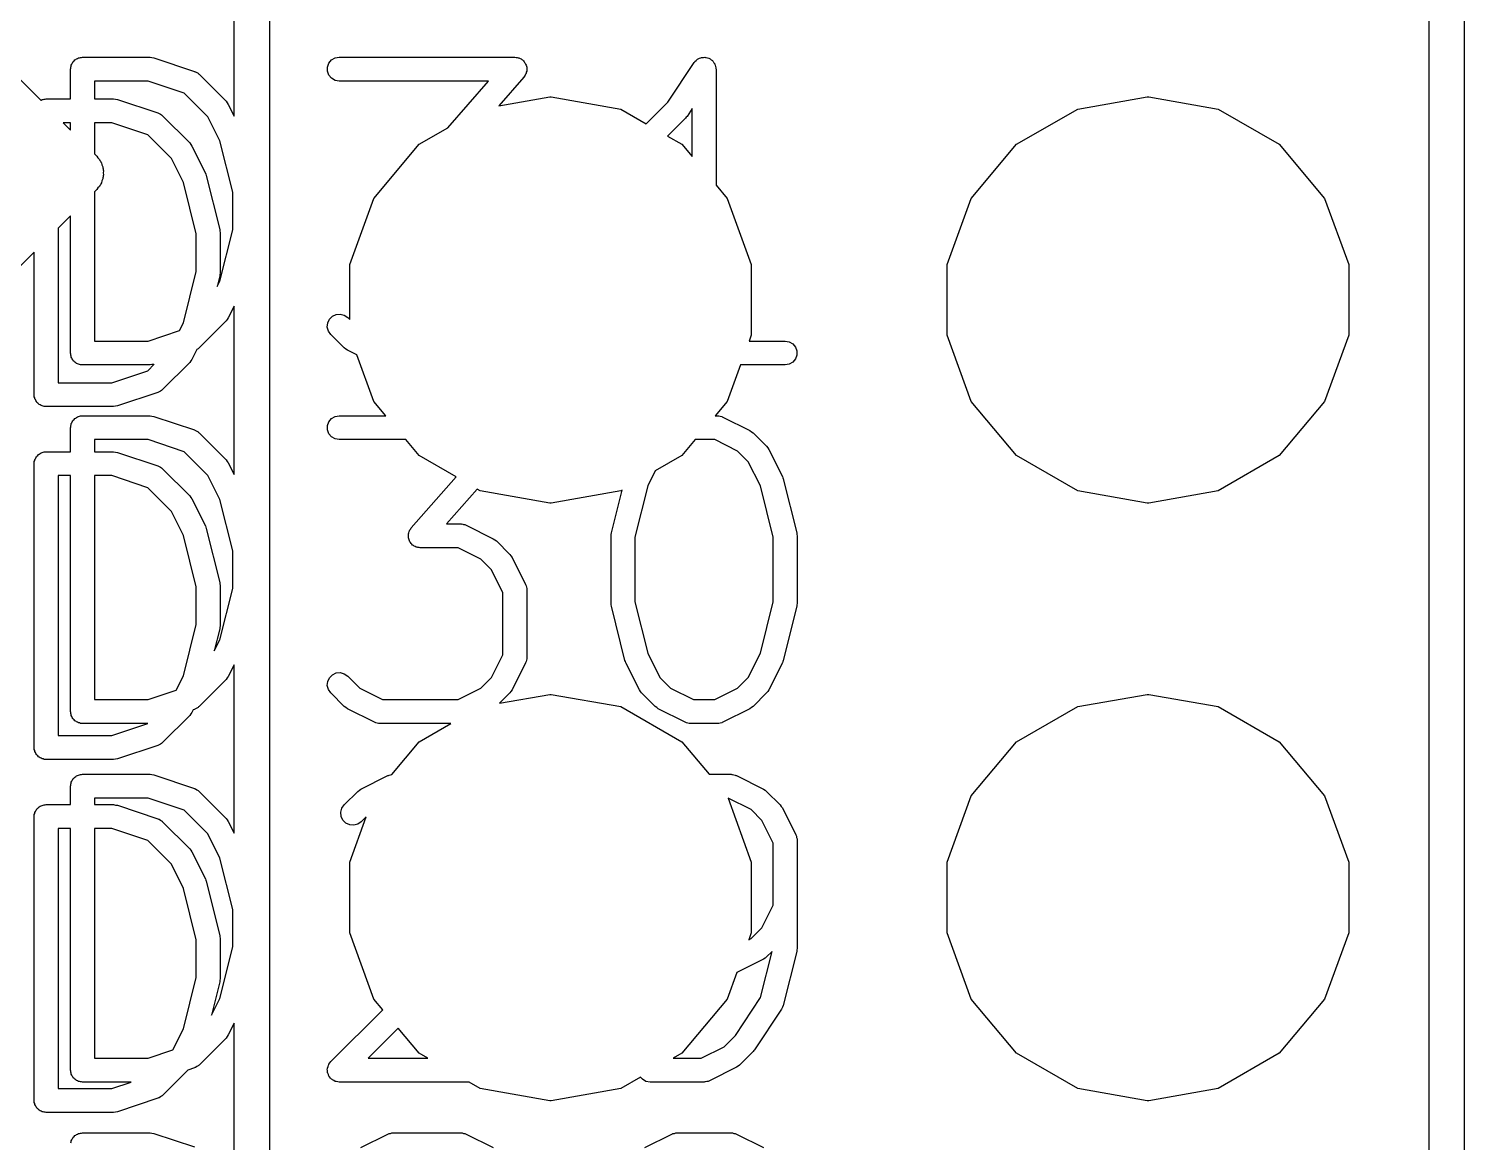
# Model space of a CAD drawing. Extents: x -2.2 to 75.9, y -81.1 to 9.2.
# Drawn here: x 69.78 to 75.89, y -48.12 to -43.39 of the extents above; entities that cross this region are included whole.
import ezdxf

# ---------------------------------------------------------------- set-up
doc = ezdxf.new("R2010")
doc.units = 0
doc.header["$MEASUREMENT"] = 0
doc.layers.add('BLACK', color=7, linetype='CONTINUOUS')

msp = doc.modelspace()

# ---------------------------------------------------------------- linework, layer by layer
at = {"layer": 'Black'}
for p, q in [((75.885, -40.73), (75.885, -61.05)), ((75.735, -60.975), (75.735, -40.805)), ((70.655, -43.7582), (70.655, -43.27)), ((70.805, -43.345), (70.805, -60.975)), ((69.5707, -43.4293), (69.8326, -43.6912)), ((69.9815, -43.5179), (69.9849, -43.5151)), ((69.9849, -43.5151), (69.989, -43.5135)), ((69.989, -43.5135), (69.9929, -43.5113)), ((69.9929, -43.5113), (69.9973, -43.5105)), ((69.9973, -43.5105), (70.0014, -43.509)), ((70.0014, -43.509), (70.0059, -43.509)), ((70.0059, -43.509), (70.0103, -43.5082)), ((70.0103, -43.5082), (70.2975, -43.5082)), ((70.2975, -43.5082), (70.3055, -43.5097)), ((70.3055, -43.5097), (70.3136, -43.5109)), ((70.3136, -43.5109), (70.4859, -43.5683)), ((71.0692, -43.5201), (71.0845, -43.5113)), ((71.0845, -43.5113), (71.1019, -43.5082)), ((71.1019, -43.5082), (71.8487, -43.5082)), ((71.8487, -43.5082), (71.8536, -43.5091)), ((71.8536, -43.5091), (71.8586, -43.5092)), ((71.8586, -43.5092), (71.8623, -43.5106)), ((71.8623, -43.5106), (71.8661, -43.5113)), ((71.8661, -43.5113), (71.8704, -43.5138)), ((71.8704, -43.5138), (71.875, -43.5156)), ((71.875, -43.5156), (71.878, -43.5182)), ((72.6255, -43.5169), (72.6277, -43.5151)), ((72.6277, -43.5151), (72.6334, -43.513)), ((72.6334, -43.513), (72.6388, -43.5103)), ((72.6388, -43.5103), (72.6416, -43.51)), ((72.6416, -43.51), (72.6443, -43.509)), ((72.6443, -43.509), (72.6503, -43.509)), ((72.6503, -43.509), (72.6563, -43.5084)), ((72.6563, -43.5084), (72.6591, -43.509)), ((72.6591, -43.509), (72.6619, -43.509)), ((72.6619, -43.509), (72.6676, -43.5111)), ((72.6676, -43.5111), (72.6735, -43.5125)), ((72.6735, -43.5125), (72.6758, -43.5141)), ((72.6758, -43.5141), (72.6785, -43.5151)), ((72.6785, -43.5151), (72.6831, -43.519)), ((69.9595, -43.559), (69.9602, -43.5547)), ((69.9595, -43.6852), (69.9595, -43.559)), ((69.9602, -43.5502), (69.9618, -43.5461)), ((69.9602, -43.5547), (69.9602, -43.5502)), ((69.9618, -43.5461), (69.9625, -43.5417)), ((69.9625, -43.5417), (69.9647, -43.5378)), ((69.9647, -43.5378), (69.9663, -43.5336)), ((69.9663, -43.5336), (69.9691, -43.5302)), ((69.9691, -43.5302), (69.9713, -43.5264)), ((69.9713, -43.5264), (69.9748, -43.5235)), ((69.9748, -43.5235), (69.9776, -43.5201)), ((69.9776, -43.5201), (69.9815, -43.5179)), ((70.4859, -43.5683), (70.4885, -43.5697)), ((70.4885, -43.5697), (70.4913, -43.5705)), ((70.4913, -43.5705), (70.4962, -43.5739)), ((70.4962, -43.5739), (70.5015, -43.5767)), ((70.5015, -43.5767), (70.5034, -43.5789)), ((71.0518, -43.5502), (71.0579, -43.5336)), ((71.0518, -43.5679), (71.0518, -43.5502)), ((71.0579, -43.5844), (71.0518, -43.5679)), ((71.0579, -43.5336), (71.0692, -43.5201)), ((71.878, -43.5182), (71.8814, -43.5201)), ((71.8814, -43.5201), (71.8846, -43.5239)), ((71.8846, -43.5239), (71.8883, -43.5272)), ((71.8883, -43.5272), (71.8902, -43.5306)), ((71.8902, -43.5306), (71.8927, -43.5336)), ((71.8927, -43.5336), (71.8944, -43.5383)), ((71.8961, -43.5774), (71.8941, -43.5808)), ((71.8944, -43.5383), (71.8968, -43.5427)), ((71.8971, -43.5725), (71.8961, -43.5774)), ((71.8968, -43.5427), (71.8974, -43.5465)), ((71.8988, -43.5679), (71.8971, -43.5725)), ((71.8974, -43.5465), (71.8988, -43.5502)), ((71.8988, -43.5502), (71.8988, -43.5552)), ((71.8988, -43.5552), (71.8995, -43.5601)), ((71.8995, -43.5601), (71.8988, -43.5639)), ((71.8988, -43.5639), (71.8988, -43.5679)), ((72.4987, -43.699), (72.6108, -43.5309)), ((72.6108, -43.5309), (72.6127, -43.5288)), ((72.6127, -43.5288), (72.6142, -43.5264)), ((72.6142, -43.5264), (72.6188, -43.5225)), ((72.6188, -43.5225), (72.623, -43.5181)), ((72.623, -43.5181), (72.6255, -43.5169)), ((72.6831, -43.519), (72.6882, -43.5223)), ((72.6882, -43.5223), (72.6898, -43.5246)), ((72.6898, -43.5246), (72.692, -43.5264)), ((72.692, -43.5264), (72.695, -43.5316)), ((72.695, -43.5316), (72.6986, -43.5365)), ((72.6986, -43.5365), (72.6994, -43.5392)), ((72.6994, -43.5392), (72.7008, -43.5417)), ((72.7008, -43.5417), (72.7019, -43.5476)), ((72.7019, -43.5476), (72.7036, -43.5535)), ((72.7036, -43.5535), (72.7034, -43.5563)), ((72.7034, -43.5563), (72.7039, -43.559)), ((72.7039, -43.559), (72.7039, -44.0518)), ((70.0611, -43.6098), (70.0611, -43.6852)), ((70.2893, -43.6098), (70.0611, -43.6098)), ((70.4424, -43.6609), (70.2893, -43.6098)), ((70.5034, -43.5789), (70.5058, -43.5806)), ((70.5058, -43.5806), (70.6207, -43.6955)), ((71.0692, -43.598), (71.0579, -43.5844)), ((71.0845, -43.6068), (71.0692, -43.598)), ((71.1019, -43.6098), (71.0845, -43.6068)), ((71.7368, -43.6098), (71.1019, -43.6098)), ((71.5632, -43.8082), (71.7368, -43.6098)), ((71.887, -43.5925), (71.7801, -43.7146)), ((71.8895, -43.5883), (71.887, -43.5925)), ((71.8927, -43.5844), (71.8895, -43.5883)), ((71.8941, -43.5808), (71.8927, -43.5844)), ((69.8326, -43.6912), (69.8343, -43.6905)), ((69.8343, -43.6905), (69.8382, -43.6883)), ((69.8382, -43.6883), (69.8426, -43.6875)), ((69.8426, -43.6875), (69.8467, -43.686)), ((69.8467, -43.686), (69.8512, -43.686)), ((69.8512, -43.686), (69.8555, -43.6852)), ((69.8555, -43.6852), (69.9595, -43.6852)), ((70.0611, -43.6852), (70.1428, -43.6852)), ((70.1428, -43.6852), (70.1508, -43.6867)), ((70.1508, -43.6867), (70.1589, -43.6879)), ((70.1589, -43.6879), (70.3312, -43.7453)), ((70.543, -43.7615), (70.4424, -43.6609)), ((70.6207, -43.6955), (70.6254, -43.7022)), ((71.7801, -43.7146), (71.9967, -43.6764)), ((71.9967, -43.6764), (72.0033, -43.6764)), ((72.0033, -43.6764), (72.2987, -43.7285)), ((72.4068, -43.7909), (72.4987, -43.699)), ((74.2413, -43.7285), (74.5367, -43.6764)), ((74.5367, -43.6764), (74.5433, -43.6764)), ((74.5433, -43.6764), (74.8387, -43.7285)), ((70.3312, -43.7453), (70.3338, -43.7467)), ((70.3338, -43.7467), (70.3366, -43.7475)), ((70.3366, -43.7475), (70.3415, -43.7509)), ((70.3415, -43.7509), (70.3467, -43.7537)), ((70.3467, -43.7537), (70.3487, -43.7559)), ((70.3487, -43.7559), (70.3511, -43.7576)), ((70.3511, -43.7576), (70.466, -43.8725)), ((70.6254, -43.7022), (70.6302, -43.7087)), ((70.6302, -43.7087), (70.655, -43.7582)), ((72.2987, -43.7285), (72.4068, -43.7909)), ((72.5804, -43.7596), (72.577, -43.7632)), ((72.6023, -43.7268), (72.5804, -43.7596)), ((72.6023, -43.9307), (72.6023, -43.7268)), ((73.9816, -43.8784), (74.2413, -43.7285)), ((74.8387, -43.7285), (75.0984, -43.8784)), ((69.9283, -43.7868), (69.9595, -43.818)), ((69.9595, -43.7868), (69.9283, -43.7868)), ((69.9595, -43.818), (69.9595, -43.7868)), ((70.0611, -43.7868), (70.0611, -43.9196)), ((70.1346, -43.7868), (70.0611, -43.7868)), ((70.2877, -43.8379), (70.1346, -43.7868)), ((70.5943, -43.864), (70.543, -43.7615)), ((71.4416, -43.8784), (71.5632, -43.8082)), ((72.5741, -43.7673), (72.4979, -43.8435)), ((72.577, -43.7632), (72.5741, -43.7673)), ((70.3883, -43.9385), (70.2877, -43.8379)), ((70.466, -43.8725), (70.4707, -43.8792)), ((70.4707, -43.8792), (70.4755, -43.8857)), ((70.6489, -44.0824), (70.5943, -43.864)), ((71.2488, -44.1082), (71.4416, -43.8784)), ((72.4979, -43.8435), (72.5584, -43.8784)), ((72.5584, -43.8784), (72.6023, -43.9307)), ((73.7888, -44.1082), (73.9816, -43.8784)), ((75.0984, -43.8784), (75.2912, -44.1082)), ((70.0611, -43.9196), (70.0707, -43.9293)), ((70.0707, -43.9293), (70.0757, -43.9365)), ((70.0757, -43.9365), (70.0819, -43.9426)), ((70.0819, -43.9426), (70.0838, -43.9466)), ((70.4396, -44.041), (70.3883, -43.9385)), ((70.4755, -43.8857), (70.533, -44.0006)), ((70.0838, -43.9466), (70.0866, -43.95)), ((70.0866, -43.95), (70.0881, -43.9541)), ((70.0881, -43.9541), (70.0906, -43.9577)), ((70.0906, -43.9577), (70.0929, -43.9662)), ((70.0929, -43.9662), (70.0966, -43.9741)), ((70.0966, -43.9741), (70.097, -43.9785)), ((70.097, -43.9785), (70.0985, -43.9826)), ((70.0985, -43.9826), (70.0985, -43.987)), ((70.0985, -43.987), (70.0996, -43.9913)), ((70.0996, -43.9913), (70.0989, -44)), ((70.0989, -44), (70.0996, -44.0087)), ((70.533, -44.0006), (70.5345, -44.0059)), ((70.0757, -44.0635), (70.0707, -44.0707)), ((70.0819, -44.0574), (70.0757, -44.0635)), ((70.0838, -44.0534), (70.0819, -44.0574)), ((70.0866, -44.05), (70.0838, -44.0534)), ((70.0881, -44.0459), (70.0866, -44.05)), ((70.0906, -44.0423), (70.0881, -44.0459)), ((70.0929, -44.0338), (70.0906, -44.0423)), ((70.0966, -44.0259), (70.0929, -44.0338)), ((70.097, -44.0215), (70.0966, -44.0259)), ((70.0985, -44.0174), (70.097, -44.0215)), ((70.0996, -44.0087), (70.0985, -44.013)), ((70.0985, -44.013), (70.0985, -44.0174)), ((70.4942, -44.2594), (70.4396, -44.041)), ((70.5345, -44.0059), (70.5368, -44.011)), ((70.5368, -44.011), (70.5943, -44.2408)), ((72.7039, -44.0518), (72.7512, -44.1082)), ((70.0707, -44.0707), (70.0611, -44.0804)), ((70.0611, -44.0804), (70.0611, -44.7147)), ((70.6489, -44.2422), (70.6489, -44.0824)), ((71.1462, -44.39), (71.2488, -44.1082)), ((72.7512, -44.1082), (72.8538, -44.39)), ((73.6862, -44.39), (73.7888, -44.1082)), ((75.2912, -44.1082), (75.3938, -44.39)), ((69.9595, -44.182), (69.9063, -44.2351)), ((69.9595, -44.7655), (69.9595, -44.182)), ((69.9063, -44.2351), (69.9063, -44.8917)), ((70.5943, -44.2408), (70.5947, -44.247)), ((70.5943, -44.4606), (70.6489, -44.2422)), ((70.5947, -44.247), (70.5958, -44.2531)), ((70.4942, -44.4192), (70.4942, -44.2594)), ((70.5958, -44.2531), (70.5958, -44.4255)), ((69.8047, -44.3367), (69.5707, -44.5707)), ((69.8047, -44.9425), (69.8047, -44.3367)), ((70.4396, -44.6376), (70.4942, -44.4192)), ((70.5947, -44.4316), (70.5943, -44.4378)), ((70.5958, -44.4255), (70.5947, -44.4316)), ((71.1462, -44.6232), (71.1462, -44.39)), ((72.8538, -44.39), (72.8538, -44.69)), ((73.6862, -44.69), (73.6862, -44.39)), ((75.3938, -44.39), (75.3938, -44.69)), ((70.5943, -44.4378), (70.5828, -44.4835)), ((70.5828, -44.4835), (70.5943, -44.4606)), ((70.655, -44.5664), (70.6302, -44.6159)), ((70.655, -45.2822), (70.655, -44.5664)), ((71.0602, -44.6215), (71.0727, -44.609)), ((71.0727, -44.609), (71.0887, -44.6016)), ((71.0887, -44.6016), (71.1063, -44.6)), ((71.1063, -44.6), (71.1233, -44.6046)), ((71.1233, -44.6046), (71.1378, -44.6147)), ((71.1378, -44.6147), (71.1462, -44.6232)), ((70.2893, -44.7147), (70.4233, -44.6701)), ((70.4233, -44.6701), (70.4396, -44.6376)), ((70.6207, -44.6291), (70.5058, -44.744)), ((70.6254, -44.6224), (70.6207, -44.6291)), ((70.6302, -44.6159), (70.6254, -44.6224)), ((71.0512, -44.6551), (71.0528, -44.6375)), ((71.0558, -44.6721), (71.0512, -44.6551)), ((71.0528, -44.6375), (71.0602, -44.6215)), ((71.0659, -44.6866), (71.0558, -44.6721)), ((70.0611, -44.7147), (70.2893, -44.7147)), ((71.1234, -44.744), (71.0659, -44.6866)), ((72.8538, -44.69), (72.8448, -44.7147)), ((72.8448, -44.7147), (72.9978, -44.7147)), ((72.9978, -44.7147), (73.0152, -44.7178)), ((73.0152, -44.7178), (73.0304, -44.7266)), ((73.0304, -44.7266), (73.0418, -44.7401)), ((73.7888, -44.9718), (73.6862, -44.69)), ((75.3938, -44.69), (75.2912, -44.9718)), ((69.9602, -44.7699), (69.9595, -44.7655)), ((69.9602, -44.7744), (69.9602, -44.7699)), ((69.9618, -44.7785), (69.9602, -44.7744)), ((69.9625, -44.7829), (69.9618, -44.7785)), ((69.9647, -44.7868), (69.9625, -44.7829)), ((69.9663, -44.7909), (69.9647, -44.7868)), ((69.9691, -44.7944), (69.9663, -44.7909)), ((69.9713, -44.7982), (69.9691, -44.7944)), ((69.9748, -44.8011), (69.9713, -44.7982)), ((70.4755, -44.7929), (70.4707, -44.7994)), ((70.4967, -44.7504), (70.4755, -44.7929)), ((70.5015, -44.7479), (70.4967, -44.7504)), ((70.5034, -44.7457), (70.5015, -44.7479)), ((70.5058, -44.744), (70.5034, -44.7457)), ((71.13, -44.7487), (71.1234, -44.744)), ((71.1366, -44.7535), (71.13, -44.7487)), ((71.1766, -44.7736), (71.1366, -44.7535)), ((71.2488, -44.9718), (71.1766, -44.7736)), ((73.0418, -44.7909), (73.0304, -44.8045)), ((73.0418, -44.7401), (73.0478, -44.7567)), ((73.0478, -44.7744), (73.0418, -44.7909)), ((73.0478, -44.7567), (73.0478, -44.7744)), ((69.9776, -44.8045), (69.9748, -44.8011)), ((69.9815, -44.8067), (69.9776, -44.8045)), ((69.9849, -44.8095), (69.9815, -44.8067)), ((69.989, -44.8111), (69.9849, -44.8095)), ((69.9929, -44.8133), (69.989, -44.8111)), ((69.9973, -44.8141), (69.9929, -44.8133)), ((70.0014, -44.8156), (69.9973, -44.8141)), ((70.0059, -44.8156), (70.0014, -44.8156)), ((70.0103, -44.8163), (70.0059, -44.8156)), ((70.2975, -44.8163), (70.0103, -44.8163)), ((70.1346, -44.8917), (70.2877, -44.8407)), ((70.2877, -44.8407), (70.3152, -44.8132)), ((70.3055, -44.8149), (70.2975, -44.8163)), ((70.3136, -44.8137), (70.3055, -44.8149)), ((70.3152, -44.8132), (70.3136, -44.8137)), ((70.466, -44.8061), (70.3511, -44.921)), ((70.4707, -44.7994), (70.466, -44.8061)), ((72.8078, -44.8163), (72.7512, -44.9718)), ((72.9978, -44.8163), (72.8078, -44.8163)), ((73.0152, -44.8133), (72.9978, -44.8163)), ((73.0304, -44.8045), (73.0152, -44.8133)), ((69.9063, -44.8917), (70.1346, -44.8917)), ((69.8055, -44.9469), (69.8047, -44.9425)), ((69.8055, -44.9514), (69.8055, -44.9469)), ((69.807, -44.9555), (69.8055, -44.9514)), ((69.8078, -44.9599), (69.807, -44.9555)), ((69.81, -44.9638), (69.8078, -44.9599)), ((69.8116, -44.9679), (69.81, -44.9638)), ((69.8144, -44.9714), (69.8116, -44.9679)), ((69.8166, -44.9752), (69.8144, -44.9714)), ((69.82, -44.9781), (69.8166, -44.9752)), ((69.8229, -44.9815), (69.82, -44.9781)), ((69.8267, -44.9837), (69.8229, -44.9815)), ((70.3312, -44.9333), (70.1589, -44.9907)), ((70.3338, -44.9319), (70.3312, -44.9333)), ((70.3366, -44.9311), (70.3338, -44.9319)), ((70.3415, -44.9277), (70.3366, -44.9311)), ((70.3467, -44.9249), (70.3415, -44.9277)), ((70.3487, -44.9227), (70.3467, -44.9249)), ((70.3511, -44.921), (70.3487, -44.9227)), ((71.2995, -45.0322), (71.2488, -44.9718)), ((72.7512, -44.9718), (72.7005, -45.0322)), ((73.9816, -45.2016), (73.7888, -44.9718)), ((75.2912, -44.9718), (75.0984, -45.2016)), ((69.8301, -44.9865), (69.8267, -44.9837)), ((69.8343, -44.9881), (69.8301, -44.9865)), ((69.8382, -44.9903), (69.8343, -44.9881)), ((69.8426, -44.9911), (69.8382, -44.9903)), ((69.8467, -44.9926), (69.8426, -44.9911)), ((69.8512, -44.9926), (69.8467, -44.9926)), ((69.8555, -44.9933), (69.8512, -44.9926)), ((70.1428, -44.9933), (69.8555, -44.9933)), ((69.9776, -45.0441), (69.9815, -45.0419)), ((69.9815, -45.0419), (69.9849, -45.0391)), ((69.9849, -45.0391), (69.989, -45.0375)), ((69.989, -45.0375), (69.9929, -45.0353)), ((69.9929, -45.0353), (69.9973, -45.0345)), ((69.9973, -45.0345), (70.0014, -45.033)), ((70.0014, -45.033), (70.0059, -45.033)), ((70.0059, -45.033), (70.0103, -45.0322)), ((70.0103, -45.0322), (70.2975, -45.0322)), ((70.1508, -44.9919), (70.1428, -44.9933)), ((70.1589, -44.9907), (70.1508, -44.9919)), ((70.2975, -45.0322), (70.3055, -45.0337)), ((70.3055, -45.0337), (70.3136, -45.0349)), ((70.3136, -45.0349), (70.4859, -45.0923)), ((71.0692, -45.0441), (71.0845, -45.0353)), ((71.0845, -45.0353), (71.1019, -45.0322)), ((71.1019, -45.0322), (71.2995, -45.0322)), ((72.7005, -45.0322), (72.7105, -45.0322)), ((72.7105, -45.0322), (72.7134, -45.0328)), ((72.7134, -45.0328), (72.7163, -45.0326)), ((72.7163, -45.0326), (72.722, -45.0343)), ((72.722, -45.0343), (72.7279, -45.0353)), ((72.7279, -45.0353), (72.7304, -45.0368)), ((72.7304, -45.0368), (72.7332, -45.0376)), ((72.7332, -45.0376), (72.8481, -45.0951)), ((69.9595, -45.083), (69.9602, -45.0787)), ((69.9595, -45.1852), (69.9595, -45.083)), ((69.9602, -45.0742), (69.9618, -45.0701)), ((69.9602, -45.0787), (69.9602, -45.0742)), ((69.9618, -45.0701), (69.9625, -45.0657)), ((69.9625, -45.0657), (69.9647, -45.0618)), ((69.9647, -45.0618), (69.9663, -45.0576)), ((69.9663, -45.0576), (69.9691, -45.0542)), ((69.9691, -45.0542), (69.9713, -45.0504)), ((69.9713, -45.0504), (69.9748, -45.0475)), ((69.9748, -45.0475), (69.9776, -45.0441)), ((70.4859, -45.0923), (70.4885, -45.0937)), ((70.4885, -45.0937), (70.4913, -45.0945)), ((70.4913, -45.0945), (70.4962, -45.0979)), ((70.4962, -45.0979), (70.5015, -45.1007)), ((70.5015, -45.1007), (70.5034, -45.1029)), ((70.5034, -45.1029), (70.5058, -45.1046)), ((71.0518, -45.0742), (71.0579, -45.0576)), ((71.0518, -45.0919), (71.0518, -45.0742)), ((71.0579, -45.1084), (71.0518, -45.0919)), ((71.0579, -45.0576), (71.0692, -45.0441)), ((72.8481, -45.0951), (72.8547, -45.0999)), ((72.8547, -45.0999), (72.8614, -45.1046)), ((70.0611, -45.1338), (70.0611, -45.1852)), ((70.2893, -45.1338), (70.0611, -45.1338)), ((70.4424, -45.1849), (70.2893, -45.1338)), ((70.5058, -45.1046), (70.6207, -45.2195)), ((71.0692, -45.122), (71.0579, -45.1084)), ((71.0845, -45.1308), (71.0692, -45.122)), ((71.1019, -45.1338), (71.0845, -45.1308)), ((71.3848, -45.1338), (71.1019, -45.1338)), ((71.4416, -45.2016), (71.3848, -45.1338)), ((72.6152, -45.1338), (72.5584, -45.2016)), ((72.6985, -45.1338), (72.6152, -45.1338)), ((72.7953, -45.1823), (72.6985, -45.1338)), ((72.8614, -45.1046), (72.9188, -45.162)), ((72.9188, -45.162), (72.9235, -45.1687)), ((69.8055, -45.2272), (69.807, -45.2231)), ((69.807, -45.2231), (69.8078, -45.2187)), ((69.8078, -45.2187), (69.81, -45.2148)), ((69.81, -45.2148), (69.8116, -45.2106)), ((69.8116, -45.2106), (69.8144, -45.2072)), ((69.8144, -45.2072), (69.8166, -45.2034)), ((69.8166, -45.2034), (69.82, -45.2005)), ((69.82, -45.2005), (69.8229, -45.1971)), ((69.8229, -45.1971), (69.8267, -45.1949)), ((69.8267, -45.1949), (69.8301, -45.1921)), ((69.8301, -45.1921), (69.8343, -45.1905)), ((69.8343, -45.1905), (69.8382, -45.1883)), ((69.8382, -45.1883), (69.8426, -45.1875)), ((69.8426, -45.1875), (69.8467, -45.186)), ((69.8467, -45.186), (69.8512, -45.186)), ((69.8512, -45.186), (69.8555, -45.1852)), ((69.8555, -45.1852), (69.9595, -45.1852)), ((70.0611, -45.1852), (70.1428, -45.1852)), ((70.1428, -45.1852), (70.1508, -45.1867)), ((70.1508, -45.1867), (70.1589, -45.1879)), ((70.1589, -45.1879), (70.3312, -45.2453)), ((70.543, -45.2855), (70.4424, -45.1849)), ((70.6207, -45.2195), (70.6254, -45.2262)), ((71.5983, -45.2921), (71.4416, -45.2016)), ((72.5584, -45.2016), (72.4457, -45.2666)), ((72.8411, -45.228), (72.7953, -45.1823)), ((72.9235, -45.1687), (72.9283, -45.1752)), ((72.9283, -45.1752), (72.9858, -45.2901)), ((74.2413, -45.3515), (73.9816, -45.2016)), ((75.0984, -45.2016), (74.8387, -45.3515)), ((69.8047, -45.236), (69.8055, -45.2317)), ((69.8047, -46.4425), (69.8047, -45.236)), ((69.8055, -45.2317), (69.8055, -45.2272)), ((69.9063, -45.2868), (69.9063, -46.3917)), ((69.9595, -45.2868), (69.9063, -45.2868)), ((69.9595, -46.2895), (69.9595, -45.2868)), ((70.0611, -45.2868), (70.0611, -46.2387)), ((70.1346, -45.2868), (70.0611, -45.2868)), ((70.2877, -45.3379), (70.1346, -45.2868)), ((70.3312, -45.2453), (70.3338, -45.2467)), ((70.3338, -45.2467), (70.3366, -45.2475)), ((70.3366, -45.2475), (70.3415, -45.2509)), ((70.3415, -45.2509), (70.3467, -45.2537)), ((70.3467, -45.2537), (70.3487, -45.2559)), ((70.3487, -45.2559), (70.3511, -45.2576)), ((70.3511, -45.2576), (70.466, -45.3725)), ((70.5943, -45.388), (70.543, -45.2855)), ((70.6254, -45.2262), (70.6302, -45.2327)), ((70.6302, -45.2327), (70.655, -45.2822)), ((72.4457, -45.2666), (72.4137, -45.3306)), ((72.8924, -45.3306), (72.8411, -45.228)), ((70.3883, -45.4385), (70.2877, -45.3379)), ((71.4083, -45.5092), (71.5983, -45.2921)), ((71.688, -45.3438), (71.5585, -45.4919)), ((71.7013, -45.3515), (71.688, -45.3438)), ((72.4137, -45.3306), (72.3592, -45.5489)), ((72.947, -45.5489), (72.8924, -45.3306)), ((72.9858, -45.2901), (72.9874, -45.2955)), ((72.9874, -45.2955), (72.9896, -45.3005)), ((72.9896, -45.3005), (73.0471, -45.5303)), ((70.466, -45.3725), (70.4707, -45.3792)), ((70.4707, -45.3792), (70.4755, -45.3857)), ((70.4755, -45.3857), (70.533, -45.5006)), ((70.6489, -45.6064), (70.5943, -45.388)), ((71.9967, -45.4036), (71.7013, -45.3515)), ((72.0033, -45.4036), (71.9967, -45.4036)), ((72.2987, -45.3515), (72.0033, -45.4036)), ((72.2591, -45.5303), (72.3046, -45.3481)), ((72.3046, -45.3481), (72.2987, -45.3515)), ((74.5367, -45.4036), (74.2413, -45.3515)), ((74.5433, -45.4036), (74.5367, -45.4036)), ((74.8387, -45.3515), (74.5433, -45.4036)), ((70.4396, -45.541), (70.3883, -45.4385)), ((70.533, -45.5006), (70.5345, -45.5059)), ((70.5345, -45.5059), (70.5368, -45.511)), ((70.5368, -45.511), (70.5943, -45.7408)), ((71.3965, -45.5338), (71.3982, -45.5292)), ((71.3982, -45.5292), (71.3992, -45.5243)), ((71.3992, -45.5243), (71.4012, -45.521)), ((71.4012, -45.521), (71.4026, -45.5173)), ((71.4026, -45.5173), (71.4058, -45.5135)), ((71.4058, -45.5135), (71.4083, -45.5092)), ((71.5585, -45.4919), (71.6189, -45.4919)), ((71.6189, -45.4919), (71.6218, -45.4924)), ((71.6218, -45.4924), (71.6247, -45.4922)), ((71.6247, -45.4922), (71.6304, -45.4939)), ((71.6304, -45.4939), (71.6363, -45.4949)), ((71.6363, -45.4949), (71.6388, -45.4964)), ((71.6388, -45.4964), (71.6416, -45.4972)), ((71.6416, -45.4972), (71.7566, -45.5547)), ((72.2586, -45.5365), (72.2591, -45.5303)), ((73.0471, -45.5303), (73.0475, -45.5365)), ((70.4942, -45.7594), (70.4396, -45.541)), ((71.3958, -45.5416), (71.3965, -45.5378)), ((71.3965, -45.5465), (71.3958, -45.5416)), ((71.3965, -45.5378), (71.3965, -45.5338)), ((71.3965, -45.5515), (71.3965, -45.5465)), ((71.3979, -45.5552), (71.3965, -45.5515)), ((71.3985, -45.559), (71.3979, -45.5552)), ((71.4009, -45.5634), (71.3985, -45.559)), ((71.4026, -45.5681), (71.4009, -45.5634)), ((71.4051, -45.5711), (71.4026, -45.5681)), ((71.407, -45.5745), (71.4051, -45.5711)), ((71.4107, -45.5778), (71.407, -45.5745)), ((71.4139, -45.5816), (71.4107, -45.5778)), ((71.4173, -45.5835), (71.4139, -45.5816)), ((71.4203, -45.5861), (71.4173, -45.5835)), ((71.4249, -45.5879), (71.4203, -45.5861)), ((71.4292, -45.5904), (71.4249, -45.5879)), ((71.4331, -45.5911), (71.4292, -45.5904)), ((71.4367, -45.5925), (71.4331, -45.5911)), ((71.7566, -45.5547), (71.7631, -45.5595)), ((71.7631, -45.5595), (71.7698, -45.5642)), ((71.7698, -45.5642), (71.8272, -45.6216)), ((72.2576, -45.5427), (72.2586, -45.5365)), ((72.2576, -45.8299), (72.2576, -45.5427)), ((72.3592, -45.5489), (72.3592, -45.8237)), ((72.947, -45.8237), (72.947, -45.5489)), ((73.0475, -45.5365), (73.0486, -45.5427)), ((73.0486, -45.5427), (73.0486, -45.8299)), ((70.6489, -45.7662), (70.6489, -45.6064)), ((71.4417, -45.5926), (71.4367, -45.5925)), ((71.4466, -45.5935), (71.4417, -45.5926)), ((71.6069, -45.5935), (71.4466, -45.5935)), ((71.7037, -45.6419), (71.6069, -45.5935)), ((71.7495, -45.6877), (71.7037, -45.6419)), ((71.8272, -45.6216), (71.8319, -45.6283)), ((71.8319, -45.6283), (71.8367, -45.6349)), ((71.8367, -45.6349), (71.8942, -45.7498)), ((71.7979, -45.7845), (71.7495, -45.6877)), ((70.4942, -45.9192), (70.4942, -45.7594)), ((70.5943, -45.7408), (70.5947, -45.747)), ((70.5943, -45.9846), (70.6489, -45.7662)), ((70.5947, -45.747), (70.5958, -45.7531)), ((70.5958, -45.7531), (70.5958, -45.9255)), ((71.8942, -45.7498), (71.895, -45.7526)), ((71.895, -45.7526), (71.8965, -45.7551)), ((71.8965, -45.7551), (71.8975, -45.761)), ((71.8975, -45.761), (71.8992, -45.7667)), ((71.8992, -45.7667), (71.899, -45.7696)), ((71.899, -45.7696), (71.8995, -45.7725)), ((71.8995, -45.7725), (71.8995, -46.0597)), ((71.7979, -46.0477), (71.7979, -45.7845)), ((72.2586, -45.8361), (72.2576, -45.8299)), ((72.2591, -45.8422), (72.2586, -45.8361)), ((72.3592, -45.8237), (72.4137, -46.042)), ((72.8924, -46.042), (72.947, -45.8237)), ((73.0475, -45.8361), (73.0471, -45.8422)), ((73.0486, -45.8299), (73.0475, -45.8361)), ((72.3165, -46.0721), (72.2591, -45.8422)), ((73.0471, -45.8422), (72.9896, -46.0721)), ((70.4396, -46.1376), (70.4942, -45.9192)), ((70.5943, -45.9378), (70.5708, -46.0315)), ((70.5947, -45.9316), (70.5943, -45.9378)), ((70.5958, -45.9255), (70.5947, -45.9316)), ((70.5708, -46.0315), (70.5943, -45.9846)), ((71.7495, -46.1446), (71.7979, -46.0477)), ((71.895, -46.0796), (71.8942, -46.0825)), ((71.8965, -46.0771), (71.895, -46.0796)), ((71.8975, -46.0713), (71.8965, -46.0771)), ((71.8992, -46.0655), (71.8975, -46.0713)), ((71.8995, -46.0597), (71.899, -46.0626)), ((71.899, -46.0626), (71.8992, -46.0655)), ((72.3188, -46.0771), (72.3165, -46.0721)), ((72.3204, -46.0825), (72.3188, -46.0771)), ((72.4137, -46.042), (72.465, -46.1446)), ((72.8411, -46.1446), (72.8924, -46.042)), ((72.9874, -46.0771), (72.9858, -46.0825)), ((72.9896, -46.0721), (72.9874, -46.0771)), ((70.4089, -46.1989), (70.4396, -46.1376)), ((70.6302, -46.1399), (70.6254, -46.1464)), ((70.655, -46.0904), (70.6302, -46.1399)), ((70.655, -46.8062), (70.655, -46.0904)), ((71.0602, -46.1455), (71.0727, -46.133)), ((71.0727, -46.133), (71.0887, -46.1256)), ((71.0887, -46.1256), (71.1063, -46.124)), ((71.1063, -46.124), (71.1233, -46.1286)), ((71.1233, -46.1286), (71.1378, -46.1387)), ((71.1378, -46.1387), (71.1894, -46.1903)), ((71.8942, -46.0825), (71.8367, -46.1974)), ((72.3778, -46.1974), (72.3204, -46.0825)), ((72.9858, -46.0825), (72.9283, -46.1974)), ((70.2893, -46.2387), (70.4089, -46.1989)), ((70.6207, -46.1531), (70.5058, -46.268)), ((70.6254, -46.1464), (70.6207, -46.1531)), ((71.0512, -46.1791), (71.0528, -46.1615)), ((71.0558, -46.1961), (71.0512, -46.1791)), ((71.0528, -46.1615), (71.0602, -46.1455)), ((71.0659, -46.2106), (71.0558, -46.1961)), ((71.1894, -46.1903), (71.2862, -46.2387)), ((71.6069, -46.2387), (71.7037, -46.1903)), ((71.7037, -46.1903), (71.7495, -46.1446)), ((71.8367, -46.1974), (71.8319, -46.2039)), ((72.3827, -46.2039), (72.3778, -46.1974)), ((72.465, -46.1446), (72.5108, -46.1903)), ((72.5108, -46.1903), (72.6076, -46.2387)), ((72.6985, -46.2387), (72.7953, -46.1903)), ((72.7953, -46.1903), (72.8411, -46.1446)), ((72.9283, -46.1974), (72.9235, -46.2039)), ((70.0611, -46.2387), (70.2893, -46.2387)), ((71.1234, -46.268), (71.0659, -46.2106)), ((71.2862, -46.2387), (71.6069, -46.2387)), ((71.8272, -46.2106), (71.7838, -46.2539)), ((71.7838, -46.2539), (71.9967, -46.2164)), ((71.8319, -46.2039), (71.8272, -46.2106)), ((71.9967, -46.2164), (72.0033, -46.2164)), ((72.0033, -46.2164), (72.2987, -46.2685)), ((72.3873, -46.2106), (72.3827, -46.2039)), ((72.4448, -46.268), (72.3873, -46.2106)), ((72.6076, -46.2387), (72.6985, -46.2387)), ((72.9188, -46.2106), (72.8614, -46.268)), ((72.9235, -46.2039), (72.9188, -46.2106)), ((74.2413, -46.2685), (74.5367, -46.2164)), ((74.5367, -46.2164), (74.5433, -46.2164)), ((74.5433, -46.2164), (74.8387, -46.2685)), ((69.9602, -46.2939), (69.9595, -46.2895)), ((69.9602, -46.2984), (69.9602, -46.2939)), ((69.9618, -46.3025), (69.9602, -46.2984)), ((69.9625, -46.3069), (69.9618, -46.3025)), ((69.9647, -46.3108), (69.9625, -46.3069)), ((69.9663, -46.3149), (69.9647, -46.3108)), ((69.9691, -46.3184), (69.9663, -46.3149)), ((69.9713, -46.3222), (69.9691, -46.3184)), ((69.9748, -46.3251), (69.9713, -46.3222)), ((70.466, -46.3061), (70.3511, -46.421)), ((70.4707, -46.2994), (70.466, -46.3061)), ((70.4755, -46.2929), (70.4707, -46.2994)), ((70.481, -46.2819), (70.4755, -46.2929)), ((70.4859, -46.2803), (70.481, -46.2819)), ((70.4885, -46.2789), (70.4859, -46.2803)), ((70.4913, -46.2781), (70.4885, -46.2789)), ((70.4962, -46.2747), (70.4913, -46.2781)), ((70.5015, -46.2719), (70.4962, -46.2747)), ((70.5034, -46.2697), (70.5015, -46.2719)), ((70.5058, -46.268), (70.5034, -46.2697)), ((71.13, -46.2727), (71.1234, -46.268)), ((71.1366, -46.2775), (71.13, -46.2727)), ((71.2515, -46.335), (71.1366, -46.2775)), ((72.2987, -46.2685), (72.5584, -46.4184)), ((72.4515, -46.2727), (72.4448, -46.268)), ((72.458, -46.2775), (72.4515, -46.2727)), ((72.5729, -46.335), (72.458, -46.2775)), ((72.8481, -46.2775), (72.7332, -46.335)), ((72.8547, -46.2727), (72.8481, -46.2775)), ((72.8614, -46.268), (72.8547, -46.2727)), ((73.9816, -46.4184), (74.2413, -46.2685)), ((74.8387, -46.2685), (75.0984, -46.4184)), ((69.9776, -46.3285), (69.9748, -46.3251)), ((69.9815, -46.3307), (69.9776, -46.3285)), ((69.9849, -46.3335), (69.9815, -46.3307)), ((69.989, -46.3351), (69.9849, -46.3335)), ((69.9929, -46.3373), (69.989, -46.3351)), ((69.9973, -46.3381), (69.9929, -46.3373)), ((70.0014, -46.3396), (69.9973, -46.3381)), ((70.0059, -46.3396), (70.0014, -46.3396)), ((70.0103, -46.3403), (70.0059, -46.3396)), ((70.2881, -46.3403), (70.0103, -46.3403)), ((70.1346, -46.3917), (70.2877, -46.3407)), ((70.2877, -46.3407), (70.2881, -46.3403)), ((71.2543, -46.3358), (71.2515, -46.335)), ((71.2568, -46.3373), (71.2543, -46.3358)), ((71.2627, -46.3383), (71.2568, -46.3373)), ((71.2684, -46.34), (71.2627, -46.3383)), ((71.2713, -46.3398), (71.2684, -46.34)), ((71.2742, -46.3403), (71.2713, -46.3398)), ((71.5769, -46.3403), (71.2742, -46.3403)), ((71.4416, -46.4184), (71.5769, -46.3403)), ((72.5757, -46.3358), (72.5729, -46.335)), ((72.5782, -46.3373), (72.5757, -46.3358)), ((72.5841, -46.3383), (72.5782, -46.3373)), ((72.5898, -46.34), (72.5841, -46.3383)), ((72.5927, -46.3398), (72.5898, -46.34)), ((72.5956, -46.3403), (72.5927, -46.3398)), ((72.7105, -46.3403), (72.5956, -46.3403)), ((72.7134, -46.3398), (72.7105, -46.3403)), ((72.7163, -46.34), (72.7134, -46.3398)), ((72.722, -46.3383), (72.7163, -46.34)), ((72.7279, -46.3373), (72.722, -46.3383)), ((72.7304, -46.3358), (72.7279, -46.3373)), ((72.7332, -46.335), (72.7304, -46.3358)), ((69.8055, -46.4469), (69.8047, -46.4425)), ((69.9063, -46.3917), (70.1346, -46.3917)), ((70.3312, -46.4333), (70.1589, -46.4907)), ((70.3338, -46.4319), (70.3312, -46.4333)), ((70.3366, -46.4311), (70.3338, -46.4319)), ((70.3415, -46.4277), (70.3366, -46.4311)), ((70.3467, -46.4249), (70.3415, -46.4277)), ((70.3487, -46.4227), (70.3467, -46.4249)), ((70.3511, -46.421), (70.3487, -46.4227)), ((71.3256, -46.5567), (71.4416, -46.4184)), ((72.5584, -46.4184), (72.674, -46.5562)), ((73.7888, -46.6482), (73.9816, -46.4184)), ((75.0984, -46.4184), (75.2912, -46.6482)), ((69.8055, -46.4514), (69.8055, -46.4469)), ((69.807, -46.4555), (69.8055, -46.4514)), ((69.8078, -46.4599), (69.807, -46.4555)), ((69.81, -46.4638), (69.8078, -46.4599)), ((69.8116, -46.4679), (69.81, -46.4638)), ((69.8144, -46.4714), (69.8116, -46.4679)), ((69.8166, -46.4752), (69.8144, -46.4714)), ((69.82, -46.4781), (69.8166, -46.4752)), ((69.8229, -46.4815), (69.82, -46.4781)), ((69.8267, -46.4837), (69.8229, -46.4815)), ((69.8301, -46.4865), (69.8267, -46.4837)), ((69.8343, -46.4881), (69.8301, -46.4865)), ((69.8382, -46.4903), (69.8343, -46.4881)), ((69.8426, -46.4911), (69.8382, -46.4903)), ((69.8467, -46.4926), (69.8426, -46.4911)), ((69.8512, -46.4926), (69.8467, -46.4926)), ((69.8555, -46.4933), (69.8512, -46.4926)), ((70.1428, -46.4933), (69.8555, -46.4933)), ((70.1508, -46.4919), (70.1428, -46.4933)), ((70.1589, -46.4907), (70.1508, -46.4919)), ((69.9748, -46.5715), (69.9776, -46.5681)), ((69.9776, -46.5681), (69.9815, -46.5659)), ((69.9815, -46.5659), (69.9849, -46.5631)), ((69.9849, -46.5631), (69.989, -46.5615)), ((69.989, -46.5615), (69.9929, -46.5593)), ((69.9929, -46.5593), (69.9973, -46.5585)), ((69.9973, -46.5585), (70.0014, -46.557)), ((70.0014, -46.557), (70.0059, -46.557)), ((70.0059, -46.557), (70.0103, -46.5562)), ((70.0103, -46.5562), (70.2975, -46.5562)), ((70.2975, -46.5562), (70.3055, -46.5577)), ((70.3055, -46.5577), (70.3136, -46.5589)), ((70.3136, -46.5589), (70.4859, -46.6163)), ((71.194, -46.6191), (71.3089, -46.5616)), ((71.3089, -46.5616), (71.3118, -46.5608)), ((71.3118, -46.5608), (71.3143, -46.5593)), ((71.3143, -46.5593), (71.3202, -46.5583)), ((71.3202, -46.5583), (71.3256, -46.5567)), ((72.674, -46.5562), (72.768, -46.5562)), ((72.768, -46.5562), (72.7709, -46.5568)), ((72.7709, -46.5568), (72.7738, -46.5566)), ((72.7738, -46.5566), (72.7795, -46.5583)), ((72.7795, -46.5583), (72.7854, -46.5593)), ((72.7854, -46.5593), (72.7879, -46.5608)), ((72.7879, -46.5608), (72.7907, -46.5616)), ((72.7907, -46.5616), (72.9056, -46.6191)), ((69.9595, -46.607), (69.9602, -46.6027)), ((69.9595, -46.6852), (69.9595, -46.607)), ((69.9602, -46.5982), (69.9618, -46.5941)), ((69.9602, -46.6027), (69.9602, -46.5982)), ((69.9618, -46.5941), (69.9625, -46.5897)), ((69.9625, -46.5897), (69.9647, -46.5858)), ((69.9647, -46.5858), (69.9663, -46.5816)), ((69.9663, -46.5816), (69.9691, -46.5782)), ((69.9691, -46.5782), (69.9713, -46.5744)), ((69.9713, -46.5744), (69.9748, -46.5715)), ((70.4859, -46.6163), (70.4885, -46.6177)), ((70.4885, -46.6177), (70.4913, -46.6185)), ((70.4913, -46.6185), (70.4962, -46.6219)), ((70.4962, -46.6219), (70.5015, -46.6247)), ((70.5015, -46.6247), (70.5034, -46.6269)), ((70.5034, -46.6269), (70.5058, -46.6286)), ((70.5058, -46.6286), (70.6207, -46.7435)), ((71.1234, -46.686), (71.1808, -46.6286)), ((71.1808, -46.6286), (71.1875, -46.6239)), ((71.1875, -46.6239), (71.194, -46.6191)), ((72.9056, -46.6191), (72.9121, -46.6239)), ((72.9121, -46.6239), (72.9188, -46.6286)), ((72.9188, -46.6286), (72.9763, -46.686)), ((69.8301, -46.6921), (69.8343, -46.6905)), ((69.8343, -46.6905), (69.8382, -46.6883)), ((69.8382, -46.6883), (69.8426, -46.6875)), ((69.8426, -46.6875), (69.8467, -46.686)), ((69.8467, -46.686), (69.8512, -46.686)), ((69.8512, -46.686), (69.8555, -46.6852)), ((69.8555, -46.6852), (69.9595, -46.6852)), ((70.0611, -46.6578), (70.0611, -46.6852)), ((70.2893, -46.6578), (70.0611, -46.6578)), ((70.0611, -46.6852), (70.1428, -46.6852)), ((70.1428, -46.6852), (70.1508, -46.6867)), ((70.1508, -46.6867), (70.1589, -46.6879)), ((70.1589, -46.6879), (70.3312, -46.7453)), ((70.4424, -46.7089), (70.2893, -46.6578)), ((71.1133, -46.7005), (71.1234, -46.686)), ((72.7547, -46.6578), (72.8538, -46.93)), ((72.756, -46.6578), (72.7547, -46.6578)), ((72.8528, -46.7062), (72.756, -46.6578)), ((72.9763, -46.686), (72.9809, -46.6927)), ((73.6862, -46.93), (73.7888, -46.6482)), ((75.2912, -46.6482), (75.3938, -46.93)), ((69.8047, -46.736), (69.8055, -46.7317)), ((69.8047, -47.9425), (69.8047, -46.736)), ((69.8055, -46.7272), (69.807, -46.7231)), ((69.8055, -46.7317), (69.8055, -46.7272)), ((69.807, -46.7231), (69.8078, -46.7187)), ((69.8078, -46.7187), (69.81, -46.7148)), ((69.81, -46.7148), (69.8116, -46.7106)), ((69.8116, -46.7106), (69.8144, -46.7072)), ((69.8144, -46.7072), (69.8166, -46.7034)), ((69.8166, -46.7034), (69.82, -46.7005)), ((69.82, -46.7005), (69.8229, -46.6971)), ((69.8229, -46.6971), (69.8267, -46.6949)), ((69.8267, -46.6949), (69.8301, -46.6921)), ((70.3312, -46.7453), (70.3338, -46.7467)), ((70.3338, -46.7467), (70.3366, -46.7475)), ((70.3366, -46.7475), (70.3415, -46.7509)), ((70.3415, -46.7509), (70.3467, -46.7537)), ((70.543, -46.8095), (70.4424, -46.7089)), ((70.6207, -46.7435), (70.6254, -46.7502)), ((70.6254, -46.7502), (70.6302, -46.7567)), ((71.1087, -46.7175), (71.1133, -46.7005)), ((71.1102, -46.7351), (71.1087, -46.7175)), ((71.1177, -46.7511), (71.1102, -46.7351)), ((71.1302, -46.7636), (71.1177, -46.7511)), ((71.1462, -46.93), (71.2167, -46.7364)), ((71.2167, -46.7364), (71.1952, -46.7579)), ((72.8986, -46.752), (72.8528, -46.7062)), ((72.9809, -46.6927), (72.9858, -46.6992)), ((72.9858, -46.6992), (73.0432, -46.8141)), ((69.9063, -46.7868), (69.9063, -47.8917)), ((69.9595, -46.7868), (69.9063, -46.7868)), ((69.9595, -47.8135), (69.9595, -46.7868)), ((70.0611, -46.7868), (70.0611, -47.7627)), ((70.1346, -46.7868), (70.0611, -46.7868)), ((70.2877, -46.8379), (70.1346, -46.7868)), ((70.3467, -46.7537), (70.3487, -46.7559)), ((70.3487, -46.7559), (70.3511, -46.7576)), ((70.3511, -46.7576), (70.466, -46.8725)), ((70.5943, -46.912), (70.543, -46.8095)), ((70.6302, -46.7567), (70.655, -46.8062)), ((71.1462, -46.771), (71.1302, -46.7636)), ((71.1637, -46.7726), (71.1462, -46.771)), ((71.1808, -46.768), (71.1637, -46.7726)), ((71.1952, -46.7579), (71.1808, -46.768)), ((72.947, -46.8488), (72.8986, -46.752)), ((70.3883, -46.9385), (70.2877, -46.8379)), ((70.466, -46.8725), (70.4707, -46.8792)), ((72.947, -47.1121), (72.947, -46.8488)), ((73.0432, -46.8141), (73.0441, -46.8169)), ((73.0441, -46.8169), (73.0455, -46.8195)), ((73.0455, -46.8195), (73.0466, -46.8253)), ((73.0466, -46.8253), (73.0483, -46.831)), ((73.0483, -46.831), (73.0481, -46.834)), ((73.0481, -46.834), (73.0486, -46.8369)), ((73.0486, -46.8369), (73.0486, -47.2965)), ((70.4707, -46.8792), (70.4755, -46.8857)), ((70.4755, -46.8857), (70.533, -47.0006)), ((70.6489, -47.1304), (70.5943, -46.912)), ((71.1462, -47.23), (71.1462, -46.93)), ((72.8538, -46.93), (72.8538, -47.23)), ((73.6862, -47.23), (73.6862, -46.93)), ((75.3938, -46.93), (75.3938, -47.23)), ((70.4396, -47.041), (70.3883, -46.9385)), ((70.4942, -47.2594), (70.4396, -47.041)), ((70.533, -47.0006), (70.5345, -47.0059)), ((70.5345, -47.0059), (70.5368, -47.011)), ((70.5368, -47.011), (70.5943, -47.2408)), ((72.8986, -47.2089), (72.947, -47.1121)), ((70.6489, -47.2902), (70.6489, -47.1304)), ((71.2488, -47.5118), (71.1462, -47.23)), ((72.8538, -47.23), (72.843, -47.2596)), ((72.8528, -47.2547), (72.8986, -47.2089)), ((73.7888, -47.5118), (73.6862, -47.23)), ((75.3938, -47.23), (75.2912, -47.5118)), ((70.4942, -47.4192), (70.4942, -47.2594)), ((70.5943, -47.2408), (70.5947, -47.247)), ((70.5943, -47.5086), (70.6489, -47.2902)), ((70.5947, -47.247), (70.5958, -47.2531)), ((70.5958, -47.2531), (70.5958, -47.4255)), ((72.843, -47.2596), (72.8528, -47.2547)), ((73.0486, -47.2965), (73.0475, -47.3026)), ((72.9056, -47.3419), (72.7924, -47.3985)), ((72.8932, -47.5054), (72.9423, -47.3089)), ((72.9121, -47.3371), (72.9056, -47.3419)), ((72.9188, -47.3324), (72.9121, -47.3371)), ((72.9423, -47.3089), (72.9188, -47.3324)), ((73.0471, -47.3088), (72.9896, -47.5386)), ((73.0475, -47.3026), (73.0471, -47.3088)), ((70.4396, -47.6376), (70.4942, -47.4192)), ((72.7924, -47.3985), (72.7512, -47.5118)), ((70.5943, -47.4378), (70.5588, -47.5795)), ((70.5947, -47.4316), (70.5943, -47.4378)), ((70.5958, -47.4255), (70.5947, -47.4316)), ((70.5588, -47.5795), (70.5943, -47.5086)), ((71.2867, -47.5569), (71.2488, -47.5118)), ((72.7512, -47.5118), (72.5584, -47.7416)), ((72.786, -47.6663), (72.8932, -47.5054)), ((72.9896, -47.5386), (72.9861, -47.5466)), ((73.9816, -47.7416), (73.7888, -47.5118)), ((75.2912, -47.5118), (75.0984, -47.7416)), ((71.0659, -47.7776), (71.2867, -47.5569)), ((72.9826, -47.5545), (72.8677, -47.7268)), ((72.9861, -47.5466), (72.9826, -47.5545)), ((70.3945, -47.7277), (70.4396, -47.6376)), ((70.6302, -47.6639), (70.6254, -47.6704)), ((70.655, -47.6144), (70.6302, -47.6639)), ((70.655, -48.3302), (70.655, -47.6144)), ((71.3522, -47.635), (71.2245, -47.7627)), ((71.4416, -47.7416), (71.3522, -47.635)), ((72.7379, -47.7143), (72.786, -47.6663)), ((70.2893, -47.7627), (70.3945, -47.7277)), ((70.6207, -47.6771), (70.5058, -47.792)), ((70.6254, -47.6704), (70.6207, -47.6771)), ((72.6411, -47.7627), (72.7379, -47.7143)), ((72.8677, -47.7268), (72.8642, -47.7305)), ((70.0611, -47.7627), (70.2893, -47.7627)), ((71.0571, -47.7903), (71.0579, -47.7881)), ((71.0579, -47.7881), (71.0621, -47.7831)), ((71.0621, -47.7831), (71.0659, -47.7776)), ((71.2245, -47.7627), (71.4783, -47.7627)), ((71.4783, -47.7627), (71.4416, -47.7416)), ((72.5584, -47.7416), (72.5217, -47.7627)), ((72.5217, -47.7627), (72.6411, -47.7627)), ((72.8614, -47.7346), (72.8039, -47.792)), ((72.8642, -47.7305), (72.8614, -47.7346)), ((74.2413, -47.8915), (73.9816, -47.7416)), ((75.0984, -47.7416), (74.8387, -47.8915)), ((69.9602, -47.8179), (69.9595, -47.8135)), ((69.9602, -47.8224), (69.9602, -47.8179)), ((69.9618, -47.8265), (69.9602, -47.8224)), ((69.9625, -47.8309), (69.9618, -47.8265)), ((69.9647, -47.8348), (69.9625, -47.8309)), ((69.9663, -47.8389), (69.9647, -47.8348)), ((69.9691, -47.8424), (69.9663, -47.8389)), ((69.9713, -47.8462), (69.9691, -47.8424)), ((69.9748, -47.8491), (69.9713, -47.8462)), ((69.9776, -47.8525), (69.9748, -47.8491)), ((70.4587, -47.8134), (70.3511, -47.921)), ((70.4859, -47.8043), (70.4587, -47.8134)), ((70.4885, -47.8029), (70.4859, -47.8043)), ((70.4913, -47.8021), (70.4885, -47.8029)), ((70.4962, -47.7987), (70.4913, -47.8021)), ((70.5015, -47.7959), (70.4962, -47.7987)), ((70.5034, -47.7937), (70.5015, -47.7959)), ((70.5058, -47.792), (70.5034, -47.7937)), ((71.0512, -47.8091), (71.0518, -47.807)), ((71.0518, -47.8157), (71.0512, -47.8091)), ((71.0518, -47.8047), (71.0541, -47.7985)), ((71.0518, -47.807), (71.0518, -47.8047)), ((71.0518, -47.8224), (71.0518, -47.8157)), ((71.0526, -47.8245), (71.0518, -47.8224)), ((71.0528, -47.8267), (71.0526, -47.8245)), ((71.0556, -47.8327), (71.0528, -47.8267)), ((71.0541, -47.7985), (71.0558, -47.7921)), ((71.0579, -47.8389), (71.0556, -47.8327)), ((71.0558, -47.7921), (71.0571, -47.7903)), ((71.0593, -47.8407), (71.0579, -47.8389)), ((71.0602, -47.8427), (71.0593, -47.8407)), ((71.0649, -47.8474), (71.0602, -47.8427)), ((71.0692, -47.8525), (71.0649, -47.8474)), ((72.3827, -47.843), (72.2987, -47.8915)), ((72.3906, -47.8525), (72.3827, -47.843)), ((72.7907, -47.8015), (72.6758, -47.859)), ((72.7972, -47.7967), (72.7907, -47.8015)), ((72.8039, -47.792), (72.7972, -47.7967)), ((69.9063, -47.8917), (70.1346, -47.8917)), ((69.9815, -47.8547), (69.9776, -47.8525)), ((69.9849, -47.8575), (69.9815, -47.8547)), ((69.989, -47.8591), (69.9849, -47.8575)), ((69.9929, -47.8613), (69.989, -47.8591)), ((69.9973, -47.8621), (69.9929, -47.8613)), ((70.0014, -47.8636), (69.9973, -47.8621)), ((70.0059, -47.8636), (70.0014, -47.8636)), ((70.0103, -47.8643), (70.0059, -47.8636)), ((70.2168, -47.8643), (70.0103, -47.8643)), ((70.1346, -47.8917), (70.2168, -47.8643)), ((71.0711, -47.8536), (71.0692, -47.8525)), ((71.0727, -47.8552), (71.0711, -47.8536)), ((71.0787, -47.858), (71.0727, -47.8552)), ((71.0845, -47.8613), (71.0787, -47.858)), ((71.0867, -47.8617), (71.0845, -47.8613)), ((71.0887, -47.8626), (71.0867, -47.8617)), ((71.0953, -47.8632), (71.0887, -47.8626)), ((71.1019, -47.8643), (71.0953, -47.8632)), ((71.6543, -47.8643), (71.1019, -47.8643)), ((71.7013, -47.8915), (71.6543, -47.8643)), ((71.9967, -47.9436), (71.7013, -47.8915)), ((72.2987, -47.8915), (72.0033, -47.9436)), ((72.4059, -47.8613), (72.3906, -47.8525)), ((72.4233, -47.8643), (72.4059, -47.8613)), ((72.6531, -47.8643), (72.4233, -47.8643)), ((72.656, -47.8638), (72.6531, -47.8643)), ((72.6589, -47.864), (72.656, -47.8638)), ((72.6646, -47.8623), (72.6589, -47.864)), ((72.6704, -47.8613), (72.6646, -47.8623)), ((72.673, -47.8598), (72.6704, -47.8613)), ((72.6758, -47.859), (72.673, -47.8598)), ((74.5367, -47.9436), (74.2413, -47.8915)), ((74.8387, -47.8915), (74.5433, -47.9436)), ((69.8055, -47.9469), (69.8047, -47.9425)), ((69.8055, -47.9514), (69.8055, -47.9469)), ((69.807, -47.9555), (69.8055, -47.9514)), ((69.8078, -47.9599), (69.807, -47.9555)), ((69.81, -47.9638), (69.8078, -47.9599)), ((69.8116, -47.9679), (69.81, -47.9638)), ((69.8144, -47.9714), (69.8116, -47.9679)), ((69.8166, -47.9752), (69.8144, -47.9714)), ((70.3312, -47.9333), (70.1589, -47.9907)), ((70.3338, -47.9319), (70.3312, -47.9333)), ((70.3366, -47.9311), (70.3338, -47.9319)), ((70.3415, -47.9277), (70.3366, -47.9311)), ((70.3467, -47.9249), (70.3415, -47.9277)), ((70.3487, -47.9227), (70.3467, -47.9249)), ((70.3511, -47.921), (70.3487, -47.9227)), ((72.0033, -47.9436), (71.9967, -47.9436)), ((74.5433, -47.9436), (74.5367, -47.9436)), ((69.82, -47.9781), (69.8166, -47.9752)), ((69.8229, -47.9815), (69.82, -47.9781)), ((69.8267, -47.9837), (69.8229, -47.9815)), ((69.8301, -47.9865), (69.8267, -47.9837)), ((69.8343, -47.9881), (69.8301, -47.9865)), ((69.8382, -47.9903), (69.8343, -47.9881)), ((69.8426, -47.9911), (69.8382, -47.9903)), ((69.8467, -47.9926), (69.8426, -47.9911)), ((69.8512, -47.9926), (69.8467, -47.9926)), ((69.8555, -47.9933), (69.8512, -47.9926)), ((70.1428, -47.9933), (69.8555, -47.9933)), ((70.1508, -47.9919), (70.1428, -47.9933)), ((70.1589, -47.9907), (70.1508, -47.9919)), ((69.9748, -48.0955), (69.9776, -48.0921)), ((69.9776, -48.0921), (69.9815, -48.0899)), ((69.9815, -48.0899), (69.9849, -48.0871)), ((69.9849, -48.0871), (69.989, -48.0855)), ((69.989, -48.0855), (69.9929, -48.0833)), ((69.9929, -48.0833), (69.9973, -48.0825)), ((69.9973, -48.0825), (70.0014, -48.081)), ((70.0014, -48.081), (70.0059, -48.081)), ((70.0059, -48.081), (70.0103, -48.0802)), ((70.0103, -48.0802), (70.2975, -48.0802)), ((70.2975, -48.0802), (70.3055, -48.0817)), ((70.3055, -48.0817), (70.3136, -48.0829)), ((70.3136, -48.0829), (70.4859, -48.1403)), ((71.194, -48.1431), (71.3089, -48.0856)), ((71.3089, -48.0856), (71.3118, -48.0848)), ((71.3118, -48.0848), (71.3143, -48.0833)), ((71.3143, -48.0833), (71.3202, -48.0823)), ((71.3202, -48.0823), (71.3259, -48.0806)), ((71.3259, -48.0806), (71.3288, -48.0808)), ((71.3288, -48.0808), (71.3317, -48.0802)), ((71.3317, -48.0802), (71.6189, -48.0802)), ((71.6189, -48.0802), (71.6218, -48.0808)), ((71.6218, -48.0808), (71.6247, -48.0806)), ((71.6247, -48.0806), (71.6304, -48.0823)), ((71.6304, -48.0823), (71.6363, -48.0833)), ((71.6363, -48.0833), (71.6388, -48.0848)), ((71.6388, -48.0848), (71.6416, -48.0856)), ((71.6416, -48.0856), (71.7566, -48.1431)), ((72.4005, -48.1431), (72.5154, -48.0856)), ((72.5154, -48.0856), (72.5183, -48.0848)), ((72.5183, -48.0848), (72.5208, -48.0833)), ((72.5208, -48.0833), (72.5267, -48.0823)), ((72.5267, -48.0823), (72.5324, -48.0806)), ((72.5324, -48.0806), (72.5353, -48.0808)), ((72.5353, -48.0808), (72.5382, -48.0802)), ((72.5382, -48.0802), (72.768, -48.0802)), ((72.768, -48.0802), (72.7709, -48.0808)), ((72.7709, -48.0808), (72.7738, -48.0806)), ((72.7738, -48.0806), (72.7795, -48.0823)), ((72.7795, -48.0823), (72.7854, -48.0833)), ((72.7854, -48.0833), (72.7879, -48.0848)), ((72.7879, -48.0848), (72.7907, -48.0856)), ((72.7907, -48.0856), (72.9056, -48.1431)), ((69.9602, -48.1222), (69.9618, -48.1181)), ((69.9618, -48.1181), (69.9625, -48.1137)), ((69.9625, -48.1137), (69.9647, -48.1098)), ((69.9647, -48.1098), (69.9663, -48.1056)), ((69.9663, -48.1056), (69.9691, -48.1022)), ((69.9691, -48.1022), (69.9713, -48.0984)), ((69.9713, -48.0984), (69.9748, -48.0955))]:
    msp.add_line(p, q, dxfattribs=at)

doc.saveas('drawing.dxf')
